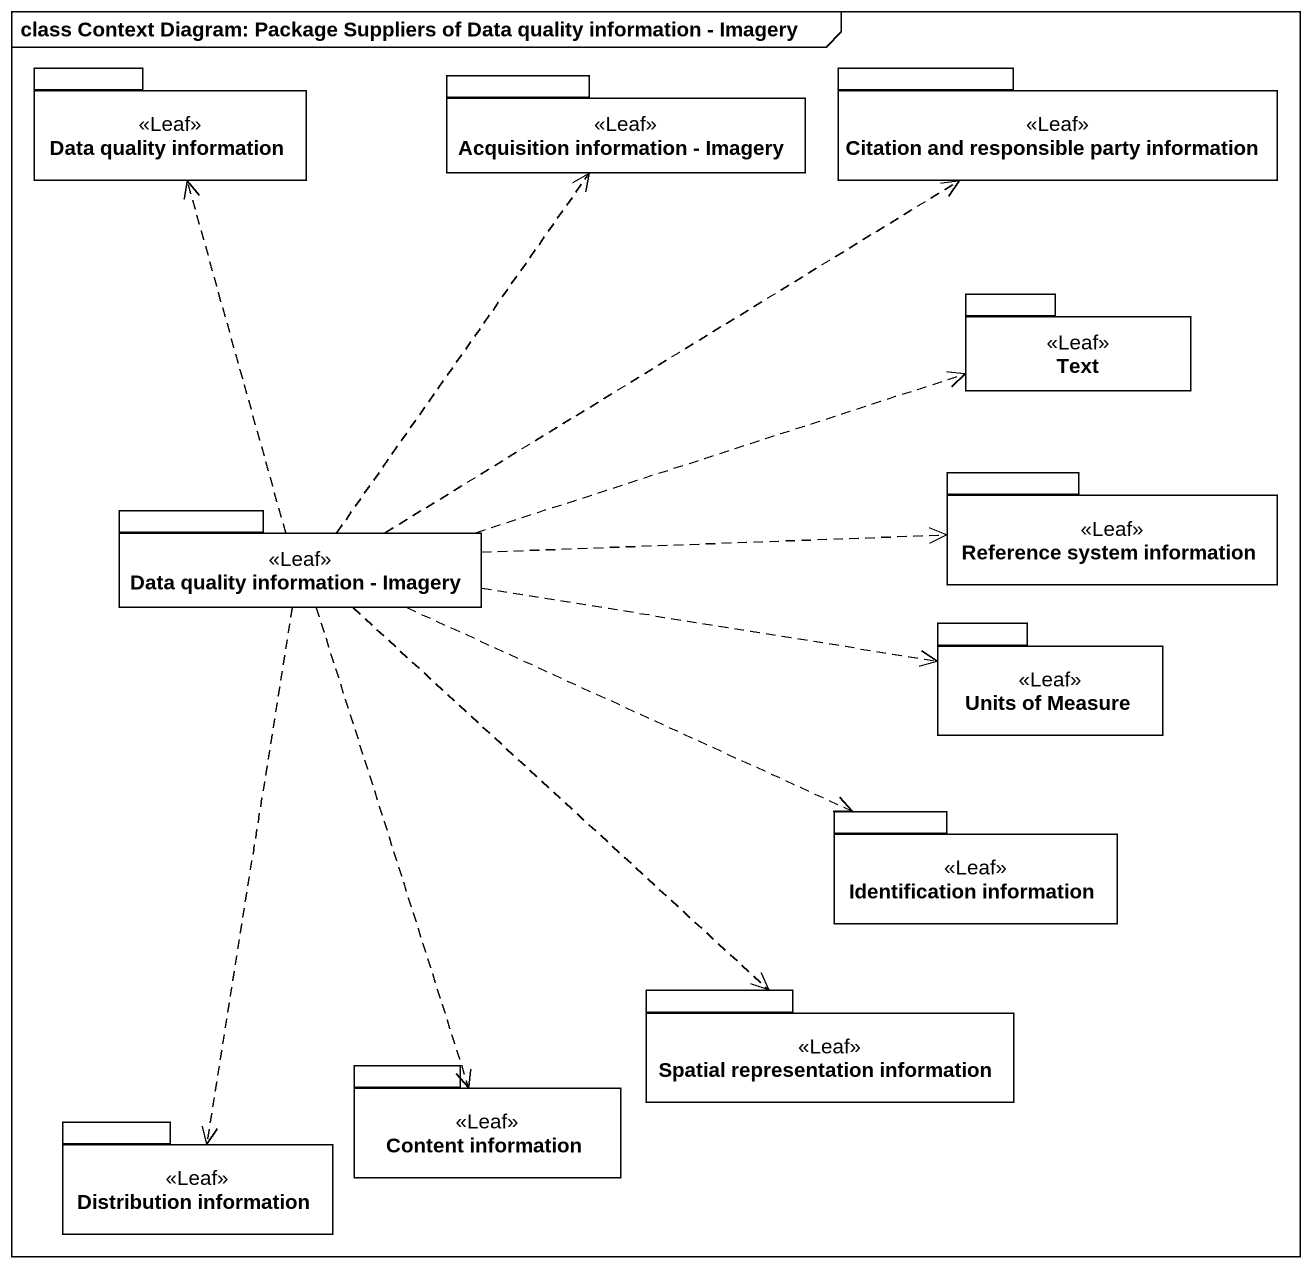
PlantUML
@startuml
mainframe class Context Diagram: Package Suppliers of Data quality information - Imagery
package "Data quality information" as Data_quality_information <<Leaf>> {
}
package "Acquisition information - Imagery" as Acquisition_information <<Leaf>> {
}
package "Citation and responsible party information" as Citation_and_responsible <<Leaf>> {
}
package Text <<Leaf>> {
}
package "Data quality information - Imagery" as Data_quality_information_2 <<Leaf>> {
}
package "Reference system information" as Reference_system_information <<Leaf>> {
}
package "Units of Measure" as Units_of_Measure <<Leaf>> {
}
package "Identification information" as Identification_information <<Leaf>> {
}
package "Spatial representation information" as Spatial_representation <<Leaf>> {
}
package "Distribution information" as Distribution_information <<Leaf>> {
}
package "Content information" as Content_information <<Leaf>> {
}
Data_quality_information_2 .up.> Data_quality_information
Data_quality_information_2 .up.> Acquisition_information
Data_quality_information_2 .right.> Citation_and_responsible
Data_quality_information_2 .right.> Text
Data_quality_information_2 .right.> Reference_system_information
Data_quality_information_2 .right.> Units_of_Measure
Data_quality_information_2 .right.> Identification_information
Data_quality_information_2 ..> Spatial_representation
Data_quality_information_2 ..> Distribution_information
Data_quality_information_2 ..> Content_information
@enduml
